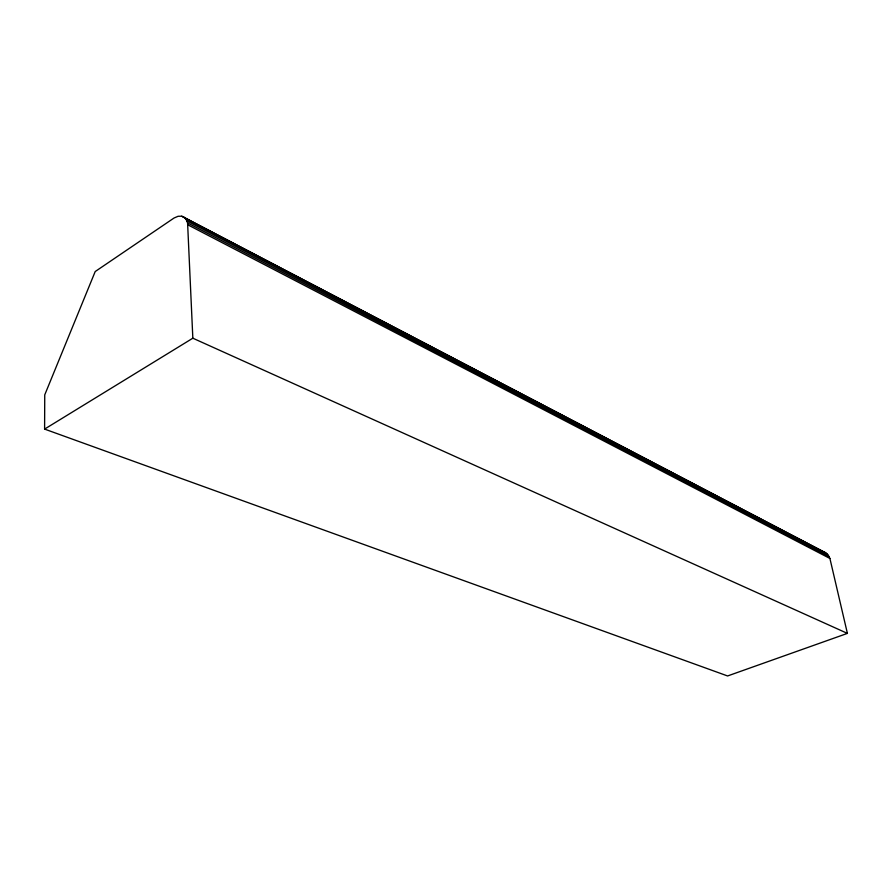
<?xml version="1.0" encoding="UTF-8"?>
<svg xmlns="http://www.w3.org/2000/svg" width="892" height="892" viewBox="0 0 892 892"><rect width="100%" height="100%" fill="white"/><g stroke="black" fill="none" stroke-linecap="round" stroke-linejoin="round"><path stroke-width="1.34" d="M44.6 429.097L44.745 394.866L95.21 271.536L174.063 218.005L178.077 216.288L181.756 216.21L825.011 552.449L827.575 554.389L829.906 558.448L847.4 633.387L727.593 675.958L44.6 429.097L192.839 338.202L847.4 633.387M821.945 551.457L825.011 552.449M183.373 216.789L185.993 219.153L187.588 222.944L829.426 557.132M187.889 224.851L829.906 558.448M181.756 216.21L826.371 553.308M185.993 219.153L827.575 554.389M186.93 220.893L828.601 555.671M187.588 222.944L192.839 338.202"/></g></svg>
